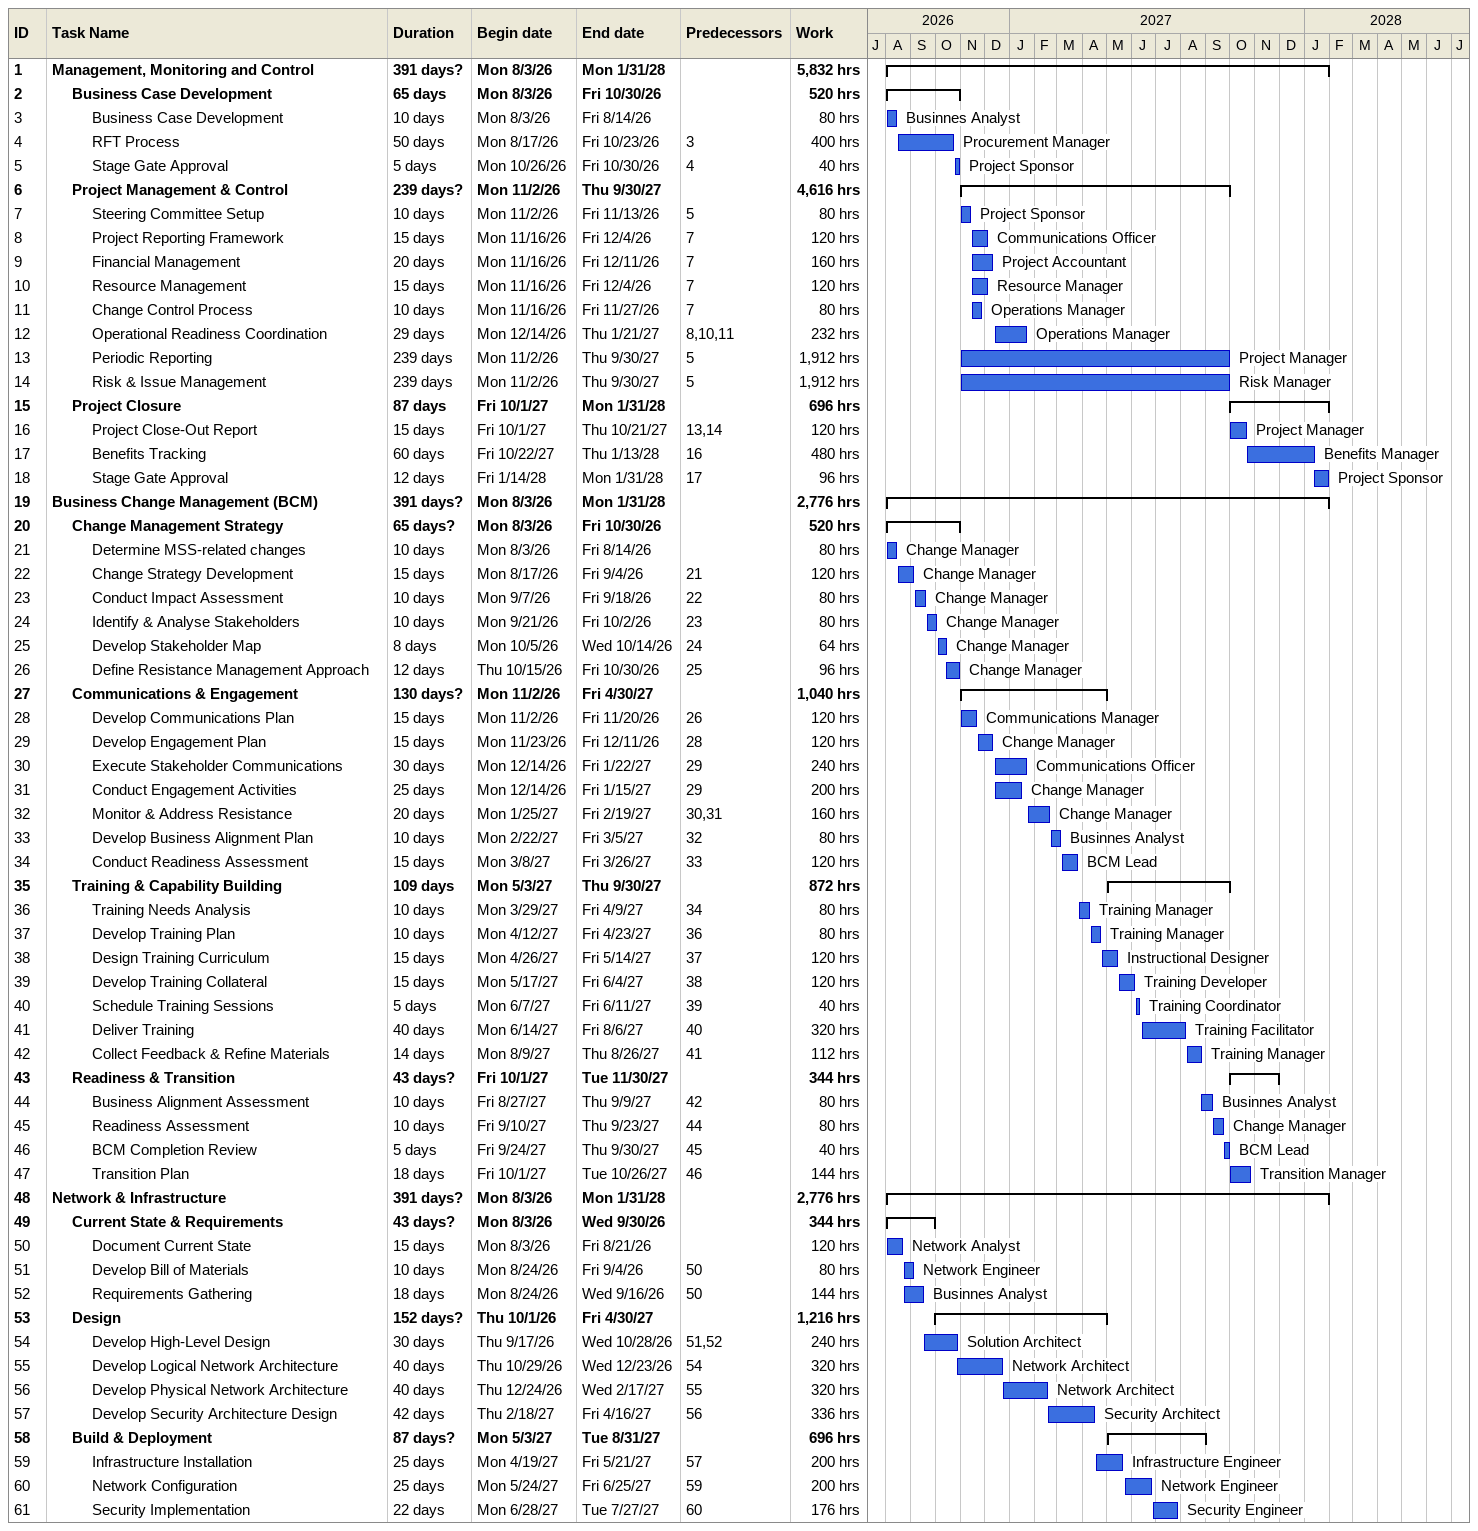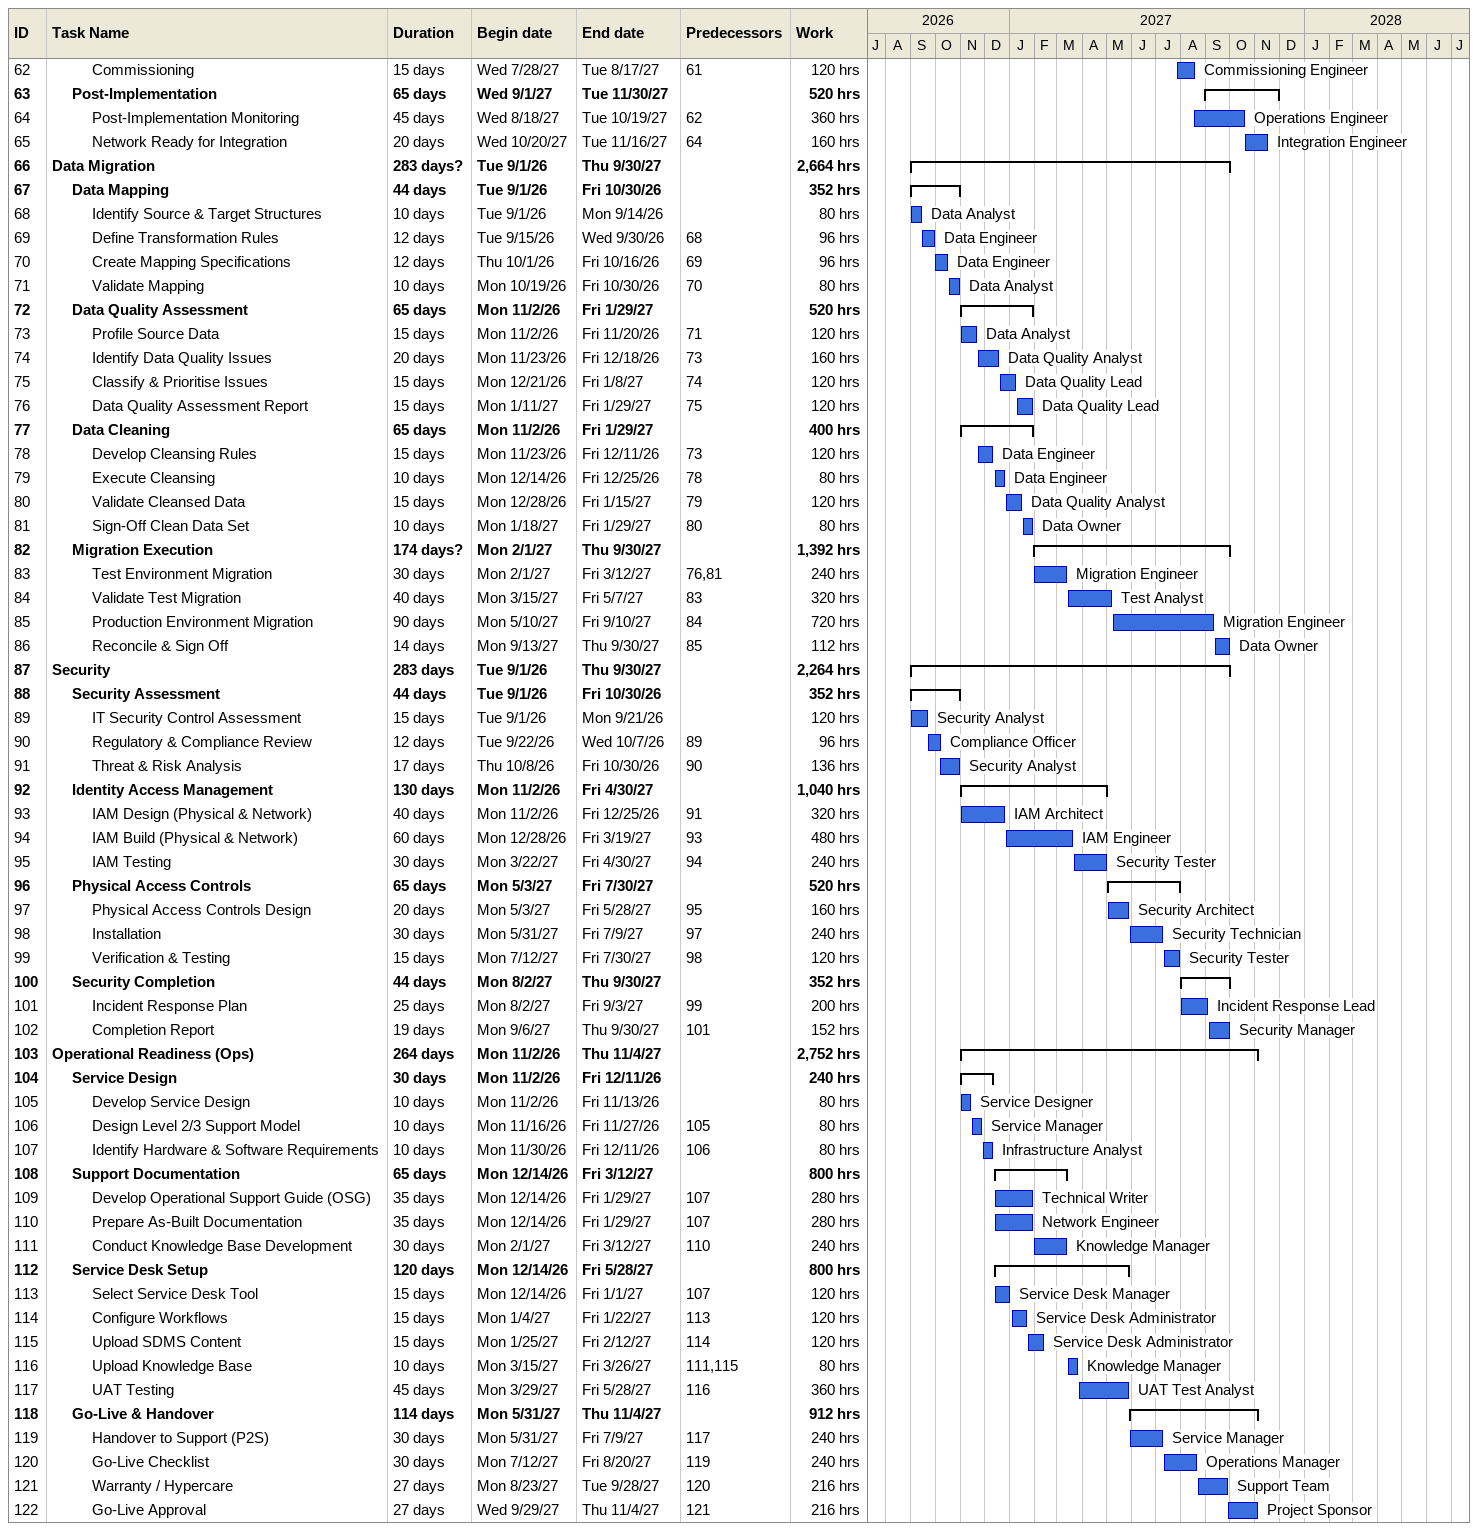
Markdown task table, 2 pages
| ID | Level | Task | Duration | Start | Finish | Predecessors | Resources | Work (h) |
|---|---|---|---|---|---|---|---|---|
| 1 | 1 | **Management, Monitoring and Control** | 391d? | 2026-08-03 | 2028-01-31 |  |  | 5832 |
| 2 | 2 | **Business Case Development** | 65d | 2026-08-03 | 2026-10-30 |  |  | 520 |
| 3 | 3 | Business Case Development | 10d | 2026-08-03 | 2026-08-14 |  | Businnes Analyst | 80 |
| 4 | 3 | RFT Process | 50d | 2026-08-17 | 2026-10-23 | 3 | Procurement Manager | 400 |
| 5 | 3 | Stage Gate Approval | 5d | 2026-10-26 | 2026-10-30 | 4 | Project Sponsor | 40 |
| 6 | 2 | **Project Management & Control** | 239d? | 2026-11-02 | 2027-09-30 |  |  | 4616 |
| 7 | 3 | Steering Committee Setup | 10d | 2026-11-02 | 2026-11-13 | 5 | Project Sponsor | 80 |
| 8 | 3 | Project Reporting Framework | 15d | 2026-11-16 | 2026-12-04 | 7 | Communications Officer | 120 |
| 9 | 3 | Financial Management | 20d | 2026-11-16 | 2026-12-11 | 7 | Project Accountant | 160 |
| 10 | 3 | Resource Management | 15d | 2026-11-16 | 2026-12-04 | 7 | Resource Manager | 120 |
| 11 | 3 | Change Control Process | 10d | 2026-11-16 | 2026-11-27 | 7 | Operations Manager | 80 |
| 12 | 3 | Operational Readiness Coordination | 29d | 2026-12-14 | 2027-01-21 | 8, 10, 11 | Operations Manager | 232 |
| 13 | 3 | Periodic Reporting | 239d | 2026-11-02 | 2027-09-30 | 5 | Project Manager | 1912 |
| 14 | 3 | Risk & Issue Management | 239d | 2026-11-02 | 2027-09-30 | 5 | Risk Manager | 1912 |
| 15 | 2 | **Project Closure** | 87d | 2027-10-01 | 2028-01-31 |  |  | 696 |
| 16 | 3 | Project Close-Out Report | 15d | 2027-10-01 | 2027-10-21 | 13, 14 | Project Manager | 120 |
| 17 | 3 | Benefits Tracking | 60d | 2027-10-22 | 2028-01-13 | 16 | Benefits Manager | 480 |
| 18 | 3 | Stage Gate Approval | 12d | 2028-01-14 | 2028-01-31 | 17 | Project Sponsor | 96 |
| 19 | 1 | **Business Change Management (BCM)** | 391d? | 2026-08-03 | 2028-01-31 |  |  | 2776 |
| 20 | 2 | **Change Management Strategy** | 65d? | 2026-08-03 | 2026-10-30 |  |  | 520 |
| 21 | 3 | Determine MSS-related changes | 10d | 2026-08-03 | 2026-08-14 |  | Change Manager | 80 |
| 22 | 3 | Change Strategy Development | 15d | 2026-08-17 | 2026-09-04 | 21 | Change Manager | 120 |
| 23 | 3 | Conduct Impact Assessment | 10d | 2026-09-07 | 2026-09-18 | 22 | Change Manager | 80 |
| 24 | 3 | Identify & Analyse Stakeholders | 10d | 2026-09-21 | 2026-10-02 | 23 | Change Manager | 80 |
| 25 | 3 | Develop Stakeholder Map | 8d | 2026-10-05 | 2026-10-14 | 24 | Change Manager | 64 |
| 26 | 3 | Define Resistance Management Approach | 12d | 2026-10-15 | 2026-10-30 | 25 | Change Manager | 96 |
| 27 | 2 | **Communications & Engagement** | 130d? | 2026-11-02 | 2027-04-30 |  |  | 1040 |
| 28 | 3 | Develop Communications Plan | 15d | 2026-11-02 | 2026-11-20 | 26 | Communications Manager | 120 |
| 29 | 3 | Develop Engagement Plan | 15d | 2026-11-23 | 2026-12-11 | 28 | Change Manager | 120 |
| 30 | 3 | Execute Stakeholder Communications | 30d | 2026-12-14 | 2027-01-22 | 29 | Communications Officer | 240 |
| 31 | 3 | Conduct Engagement Activities | 25d | 2026-12-14 | 2027-01-15 | 29 | Change Manager | 200 |
| 32 | 3 | Monitor & Address Resistance | 20d | 2027-01-25 | 2027-02-19 | 30, 31 | Change Manager | 160 |
| 33 | 3 | Develop Business Alignment Plan | 10d | 2027-02-22 | 2027-03-05 | 32 | Businnes Analyst | 80 |
| 34 | 3 | Conduct Readiness Assessment | 15d | 2027-03-08 | 2027-03-26 | 33 | BCM Lead | 120 |
| 35 | 2 | **Training & Capability Building** | 109d | 2027-05-03 | 2027-09-30 |  |  | 872 |
| 36 | 3 | Training Needs Analysis | 10d | 2027-03-29 | 2027-04-09 | 34 | Training Manager | 80 |
| 37 | 3 | Develop Training Plan | 10d | 2027-04-12 | 2027-04-23 | 36 | Training Manager | 80 |
| 38 | 3 | Design Training Curriculum | 15d | 2027-04-26 | 2027-05-14 | 37 | Instructional Designer | 120 |
| 39 | 3 | Develop Training Collateral | 15d | 2027-05-17 | 2027-06-04 | 38 | Training Developer | 120 |
| 40 | 3 | Schedule Training Sessions | 5d | 2027-06-07 | 2027-06-11 | 39 | Training Coordinator | 40 |
| 41 | 3 | Deliver Training | 40d | 2027-06-14 | 2027-08-06 | 40 | Training Facilitator | 320 |
| 42 | 3 | Collect Feedback & Refine Materials | 14d | 2027-08-09 | 2027-08-26 | 41 | Training Manager | 112 |
| 43 | 2 | **Readiness & Transition** | 43d? | 2027-10-01 | 2027-11-30 |  |  | 344 |
| 44 | 3 | Business Alignment Assessment | 10d | 2027-08-27 | 2027-09-09 | 42 | Businnes Analyst | 80 |
| 45 | 3 | Readiness Assessment | 10d | 2027-09-10 | 2027-09-23 | 44 | Change Manager | 80 |
| 46 | 3 | BCM Completion Review | 5d | 2027-09-24 | 2027-09-30 | 45 | BCM Lead | 40 |
| 47 | 3 | Transition Plan | 18d | 2027-10-01 | 2027-10-26 | 46 | Transition Manager | 144 |
| 48 | 1 | **Network & Infrastructure** | 391d? | 2026-08-03 | 2028-01-31 |  |  | 2776 |
| 49 | 2 | **Current State & Requirements** | 43d? | 2026-08-03 | 2026-09-30 |  |  | 344 |
| 50 | 3 | Document Current State | 15d | 2026-08-03 | 2026-08-21 |  | Network Analyst | 120 |
| 51 | 3 | Develop Bill of Materials | 10d | 2026-08-24 | 2026-09-04 | 50 | Network Engineer | 80 |
| 52 | 3 | Requirements Gathering | 18d | 2026-08-24 | 2026-09-16 | 50 | Businnes Analyst | 144 |
| 53 | 2 | **Design** | 152d? | 2026-10-01 | 2027-04-30 |  |  | 1216 |
| 54 | 3 | Develop High-Level Design | 30d | 2026-09-17 | 2026-10-28 | 51, 52 | Solution Architect | 240 |
| 55 | 3 | Develop Logical Network Architecture | 40d | 2026-10-29 | 2026-12-23 | 54 | Network Architect | 320 |
| 56 | 3 | Develop Physical Network Architecture | 40d | 2026-12-24 | 2027-02-17 | 55 | Network Architect | 320 |
| 57 | 3 | Develop Security Architecture Design | 42d | 2027-02-18 | 2027-04-16 | 56 | Security Architect | 336 |
| 58 | 2 | **Build & Deployment** | 87d? | 2027-05-03 | 2027-08-31 |  |  | 696 |
| 59 | 3 | Infrastructure Installation | 25d | 2027-04-19 | 2027-05-21 | 57 | Infrastructure Engineer | 200 |
| 60 | 3 | Network Configuration | 25d | 2027-05-24 | 2027-06-25 | 59 | Network Engineer | 200 |
| 61 | 3 | Security Implementation | 22d | 2027-06-28 | 2027-07-27 | 60 | Security Engineer | 176 |
| 62 | 3 | Commissioning | 15d | 2027-07-28 | 2027-08-17 | 61 | Commissioning Engineer | 120 |
| 63 | 2 | **Post-Implementation** | 65d | 2027-09-01 | 2027-11-30 |  |  | 520 |
| 64 | 3 | Post-Implementation Monitoring | 45d | 2027-08-18 | 2027-10-19 | 62 | Operations Engineer | 360 |
| 65 | 3 | Network Ready for Integration | 20d | 2027-10-20 | 2027-11-16 | 64 | Integration Engineer | 160 |
| 66 | 1 | **Data Migration** | 283d? | 2026-09-01 | 2027-09-30 |  |  | 2664 |
| 67 | 2 | **Data Mapping** | 44d | 2026-09-01 | 2026-10-30 |  |  | 352 |
| 68 | 3 | Identify Source & Target Structures | 10d | 2026-09-01 | 2026-09-14 |  | Data Analyst | 80 |
| 69 | 3 | Define Transformation Rules | 12d | 2026-09-15 | 2026-09-30 | 68 | Data Engineer | 96 |
| 70 | 3 | Create Mapping Specifications | 12d | 2026-10-01 | 2026-10-16 | 69 | Data Engineer | 96 |
| 71 | 3 | Validate Mapping | 10d | 2026-10-19 | 2026-10-30 | 70 | Data Analyst | 80 |
| 72 | 2 | **Data Quality Assessment** | 65d | 2026-11-02 | 2027-01-29 |  |  | 520 |
| 73 | 3 | Profile Source Data | 15d | 2026-11-02 | 2026-11-20 | 71 | Data Analyst | 120 |
| 74 | 3 | Identify Data Quality Issues | 20d | 2026-11-23 | 2026-12-18 | 73 | Data Quality Analyst | 160 |
| 75 | 3 | Classify & Prioritise Issues | 15d | 2026-12-21 | 2027-01-08 | 74 | Data Quality Lead | 120 |
| 76 | 3 | Data Quality Assessment Report | 15d | 2027-01-11 | 2027-01-29 | 75 | Data Quality Lead | 120 |
| 77 | 2 | **Data Cleaning** | 65d | 2026-11-02 | 2027-01-29 |  |  | 400 |
| 78 | 3 | Develop Cleansing Rules | 15d | 2026-11-23 | 2026-12-11 | 73 | Data Engineer | 120 |
| 79 | 3 | Execute Cleansing | 10d | 2026-12-14 | 2026-12-25 | 78 | Data Engineer | 80 |
| 80 | 3 | Validate Cleansed Data | 15d | 2026-12-28 | 2027-01-15 | 79 | Data Quality Analyst | 120 |
| 81 | 3 | Sign-Off Clean Data Set | 10d | 2027-01-18 | 2027-01-29 | 80 | Data Owner | 80 |
| 82 | 2 | **Migration Execution** | 174d? | 2027-02-01 | 2027-09-30 |  |  | 1392 |
| 83 | 3 | Test Environment Migration | 30d | 2027-02-01 | 2027-03-12 | 76, 81 | Migration Engineer | 240 |
| 84 | 3 | Validate Test Migration | 40d | 2027-03-15 | 2027-05-07 | 83 | Test Analyst | 320 |
| 85 | 3 | Production Environment Migration | 90d | 2027-05-10 | 2027-09-10 | 84 | Migration Engineer | 720 |
| 86 | 3 | Reconcile & Sign Off | 14d | 2027-09-13 | 2027-09-30 | 85 | Data Owner | 112 |
| 87 | 1 | **Security** | 283d | 2026-09-01 | 2027-09-30 |  |  | 2264 |
| 88 | 2 | **Security Assessment** | 44d | 2026-09-01 | 2026-10-30 |  |  | 352 |
| 89 | 3 | IT Security Control Assessment | 15d | 2026-09-01 | 2026-09-21 |  | Security Analyst | 120 |
| 90 | 3 | Regulatory & Compliance Review | 12d | 2026-09-22 | 2026-10-07 | 89 | Compliance Officer | 96 |
| 91 | 3 | Threat & Risk Analysis | 17d | 2026-10-08 | 2026-10-30 | 90 | Security Analyst | 136 |
| 92 | 2 | **Identity Access Management** | 130d | 2026-11-02 | 2027-04-30 |  |  | 1040 |
| 93 | 3 | IAM Design (Physical & Network) | 40d | 2026-11-02 | 2026-12-25 | 91 | IAM Architect | 320 |
| 94 | 3 | IAM Build (Physical & Network) | 60d | 2026-12-28 | 2027-03-19 | 93 | IAM Engineer | 480 |
| 95 | 3 | IAM Testing | 30d | 2027-03-22 | 2027-04-30 | 94 | Security Tester | 240 |
| 96 | 2 | **Physical Access Controls** | 65d | 2027-05-03 | 2027-07-30 |  |  | 520 |
| 97 | 3 | Physical Access Controls Design | 20d | 2027-05-03 | 2027-05-28 | 95 | Security Architect | 160 |
| 98 | 3 | Installation | 30d | 2027-05-31 | 2027-07-09 | 97 | Security Technician | 240 |
| 99 | 3 | Verification & Testing | 15d | 2027-07-12 | 2027-07-30 | 98 | Security Tester | 120 |
| 100 | 2 | **Security Completion** | 44d | 2027-08-02 | 2027-09-30 |  |  | 352 |
| 101 | 3 | Incident Response Plan | 25d | 2027-08-02 | 2027-09-03 | 99 | Incident Response Lead | 200 |
| 102 | 3 | Completion Report | 19d | 2027-09-06 | 2027-09-30 | 101 | Security Manager | 152 |
| 103 | 1 | **Operational Readiness (Ops)** | 264d | 2026-11-02 | 2027-11-04 |  |  | 2752 |
| 104 | 2 | **Service Design** | 30d | 2026-11-02 | 2026-12-11 |  |  | 240 |
| 105 | 3 | Develop Service Design | 10d | 2026-11-02 | 2026-11-13 |  | Service Designer | 80 |
| 106 | 3 | Design Level 2/3 Support Model | 10d | 2026-11-16 | 2026-11-27 | 105 | Service Manager | 80 |
| 107 | 3 | Identify Hardware & Software Requirements | 10d | 2026-11-30 | 2026-12-11 | 106 | Infrastructure Analyst | 80 |
| 108 | 2 | **Support Documentation** | 65d | 2026-12-14 | 2027-03-12 |  |  | 800 |
| 109 | 3 | Develop Operational Support Guide (OSG) | 35d | 2026-12-14 | 2027-01-29 | 107 | Technical Writer | 280 |
| 110 | 3 | Prepare As-Built Documentation | 35d | 2026-12-14 | 2027-01-29 | 107 | Network Engineer | 280 |
| 111 | 3 | Conduct Knowledge Base Development | 30d | 2027-02-01 | 2027-03-12 | 110 | Knowledge Manager | 240 |
| 112 | 2 | **Service Desk Setup** | 120d | 2026-12-14 | 2027-05-28 |  |  | 800 |
| 113 | 3 | Select Service Desk Tool | 15d | 2026-12-14 | 2027-01-01 | 107 | Service Desk Manager | 120 |
| 114 | 3 | Configure Workflows | 15d | 2027-01-04 | 2027-01-22 | 113 | Service Desk Administrator | 120 |
| 115 | 3 | Upload SDMS Content | 15d | 2027-01-25 | 2027-02-12 | 114 | Service Desk Administrator | 120 |
| 116 | 3 | Upload Knowledge Base | 10d | 2027-03-15 | 2027-03-26 | 111, 115 | Knowledge Manager | 80 |
| 117 | 3 | UAT Testing | 45d | 2027-03-29 | 2027-05-28 | 116 | UAT Test Analyst | 360 |
| 118 | 2 | **Go-Live & Handover** | 114d | 2027-05-31 | 2027-11-04 |  |  | 912 |
| 119 | 3 | Handover to Support (P2S) | 30d | 2027-05-31 | 2027-07-09 | 117 | Service Manager | 240 |
| 120 | 3 | Go-Live Checklist | 30d | 2027-07-12 | 2027-08-20 | 119 | Operations Manager | 240 |
| 121 | 3 | Warranty / Hypercare | 27d | 2027-08-23 | 2027-09-28 | 120 | Support Team | 216 |
| 122 | 3 | Go-Live Approval | 27d | 2027-09-29 | 2027-11-04 | 121 | Project Sponsor | 216 |
